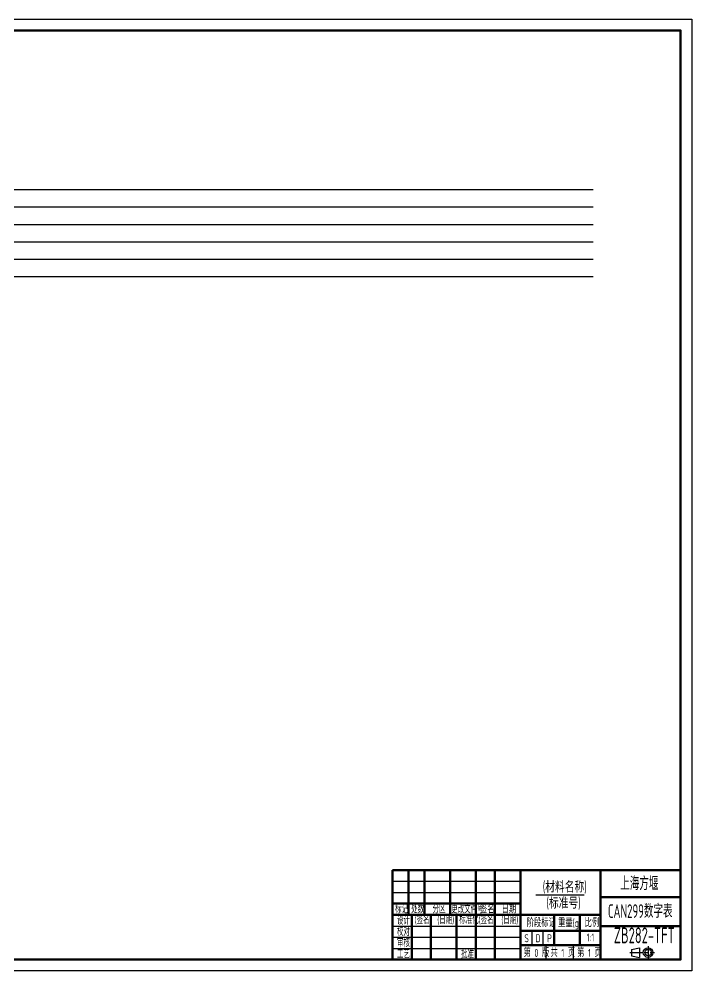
# Model space of a CAD drawing. Header units: millimetres. Extents: x 892 to 2081, y 1119 to 2752.
# Drawn here: x 1486 to 2081, y 1119 to 1960 of the extents above; entities that cross this region are included whole.
import ezdxf

# ---------------------------------------------------------------- set-up
doc = ezdxf.new("R2010")
doc.units = ezdxf.units.MM
doc.header["$LTSCALE"] = 10
doc.linetypes.add('ACAD_ISO08W100', pattern=[36, 24, -3, 6, -3])
doc.layers.add('200', color=7, linetype='Continuous')
doc.layers.add('细实线', color=3, linetype='Continuous')
for name, color, linetype, lineweight in [('文字标注', 3, 'Continuous', 25), ('粗实线', 7, 'Continuous', 50), ('细点画线', 1, 'ACAD_ISO08W100', 25)]:
    doc.layers.add(name, color=color, linetype=linetype, lineweight=lineweight)
doc.styles.add('SGW', font='gbenor.shx', dxfattribs={"width": 0.6, "bigfont": 'hztxt.shx'})

msp = doc.modelspace()

# ---------------------------------------------------------------- linework, layer by layer
at = {"layer": '200', "color": 3}
for p, q in [((961.98, 1809.82), (1993.45, 1809.82)), ((961.98, 1778.88), (1993.45, 1778.88))]:
    msp.add_line(p, q, dxfattribs=at)
at = {"layer": '200', "color": 2}
for p, q in [((961.98, 1794.68), (1993.45, 1794.68)), ((961.98, 1763.75), (1993.45, 1763.75))]:
    msp.add_line(p, q, dxfattribs=at)
at = {"layer": '200', "color": 1}
msp.add_line((1993.45, 1747.94), (961.98, 1747.94), dxfattribs=at)
at = {"layer": '200'}
msp.add_line((961.98, 1732.98), (1993.45, 1732.98), dxfattribs=at)
at = {"layer": '文字标注'}
for p, q in [((2027.38, 1138.54), (2034.45, 1139.96)), ((2027.38, 1138.54), (2027.38, 1132.89)), ((2034.45, 1139.96), (2034.45, 1131.47)), ((2027.38, 1132.89), (2034.45, 1131.47))]:
    msp.add_line(p, q, dxfattribs=at)
for radius in [4.24, 2.83]:
    msp.add_circle((2042.04, 1135.71), radius, dxfattribs=at)
at = {"layer": '粗实线'}
for p, q in [((1830.43, 1169.08), (1830.43, 1208.67)), ((1844.57, 1169.08), (1844.57, 1208.67)), ((1867.19, 1169.08), (1867.19, 1208.67)), ((1889.82, 1129.48), (1889.82, 1208.67)), ((1906.78, 1129.48), (1906.78, 1208.67)), ((1929.41, 1208.67), (1929.41, 1129.48)), ((2000.11, 1208.67), (2000.11, 1129.48)), ((1816.29, 1178.97), (1929.41, 1178.97)), ((2000.11, 1184.63), (2070.81, 1184.63)), ((1816.29, 1169.08), (1929.41, 1169.08)), ((1833.26, 1129.48), (1833.26, 1169.08)), ((1850.22, 1129.48), (1850.22, 1169.08)), ((1872.85, 1129.48), (1872.85, 1169.08)), ((1929.41, 1169.08), (2000.11, 1169.08)), ((1959.1, 1142.21), (1959.1, 1169.08)), ((1981.73, 1169.08), (1981.73, 1142.21)), ((1929.41, 1154.94), (2000.11, 1154.94)), ((2000.11, 1159.18), (2070.81, 1159.18)), ((1929.41, 1142.21), (2000.11, 1142.21))]:
    msp.add_line(p, q, dxfattribs=at)
msp.add_lwpolyline([(916.81, 1950.48), (2070.81, 1950.48), (2070.81, 1129.48), (916.81, 1129.48)], dxfattribs=at)
msp.add_lwpolyline([(1816.29, 1208.67), (2070.81, 1208.67), (2070.81, 1129.48), (1816.29, 1129.48)], close=True, dxfattribs=at)
at = {"layer": '细实线'}
for p, q in [((1816.29, 1198.77), (1929.41, 1198.77)), ((1816.29, 1188.87), (1929.41, 1188.87)), ((1942.8, 1186.87), (1985.61, 1186.87)), ((1816.29, 1159.18), (1929.41, 1159.18)), ((1939.31, 1154.94), (1939.31, 1142.21)), ((1949.2, 1154.94), (1949.2, 1142.21)), ((1816.29, 1149.28), (1929.41, 1149.28)), ((1816.29, 1139.38), (1929.41, 1139.38)), ((1952.03, 1129.48), (1952.03, 1142.21)), ((1976.07, 1129.48), (1976.07, 1142.21))]:
    msp.add_line(p, q, dxfattribs=at)
msp.add_lwpolyline([(891.81, 1960.48), (2080.81, 1960.48), (2080.81, 1119.48), (891.81, 1119.48)], close=True, dxfattribs=at)
at = {"layer": '细点画线', "ltscale": 0.05}
for p, q in [((2025.97, 1135.71), (2047.7, 1135.71)), ((2042.04, 1141.37), (2042.04, 1130.06))]:
    msp.add_line(p, q, dxfattribs=at)

# ---------------------------------------------------------------- texts
at = {"layer": '文字标注', "style": 'SGW'}
for s, height, width, p in [('上海方堰', 12, 0.67, (2017.4, 1190.79)), ('(材料名称)', 9.898, 0.67, (1949.06, 1188.79)), ('标记', 7.07, 0.6, (1818.47, 1170.41)), ('处数', 7.07, 0.6, (1832.73, 1170.41)), ('分区', 7.07, 0.6, (1851.61, 1170.41)), ('更改文件号', 7.07, 0.6, (1868.1, 1170.41)), ('签名', 7.07, 0.67, (1893.61, 1170.41)), ('日期', 7.07, 0.67, (1912.67, 1170.41)), ('(标准号)', 9.898, 0.67, (1952.33, 1174.59)), ('CAN299数字表', 12, 0.67, (2006.59, 1166.38)), ('设计', 7.07, 0.6, (1820.18, 1160.37)), ('(签名)', 7.07, 0.6, (1835.93, 1161.03)), ('(日期)', 7.07, 0.6, (1855.85, 1161.03)), ('标准化', 7.07, 0.6, (1875.17, 1161.03)), ('(签名)', 7.07, 0.6, (1892.49, 1161.03)), ('(日期)', 7.07, 0.6, (1912.41, 1161.03)), ('阶段标记', 7.07, 0.67, (1934.83, 1158.32)), ('重量(g)', 7.07, 0.67, (1962.55, 1158.32)), ('比例', 7.07, 0.67, (1985.98, 1158.32)), ('校对', 7.07, 0.6, (1820.18, 1150.48)), ('1:1', 7.07, 0.67, (1987.79, 1145.5)), ('审核', 7.07, 0.6, (1820.18, 1140.58)), ('S', 7.07, 0.67, (1932.74, 1144.84)), ('D', 7.07, 0.67, (1942.62, 1144.84)), ('P', 7.07, 0.67, (1952.87, 1144.84)), ('工艺', 7.07, 0.6, (1820.18, 1130.68)), ('批准', 7.07, 0.6, (1876.74, 1130.68)), ('第 0 版', 7.07, 0.67, (1932.05, 1131.88)), ('共 1 页', 7.07, 0.67, (1955.89, 1131.88)), ('第 1 页', 7.07, 0.67, (1979.4, 1131.88))]:
    msp.add_text(s, height=height, dxfattribs=dict(at, width=width)).set_placement(p)
at = {"layer": '文字标注', "color": 3, "true_color": 0x00ff00, "style": 'SGW', "width": 0.67}
msp.add_text('ZB282-TFT', height=14, dxfattribs=at).set_placement((2011.77, 1143.95))

doc.saveas('drawing.dxf')
